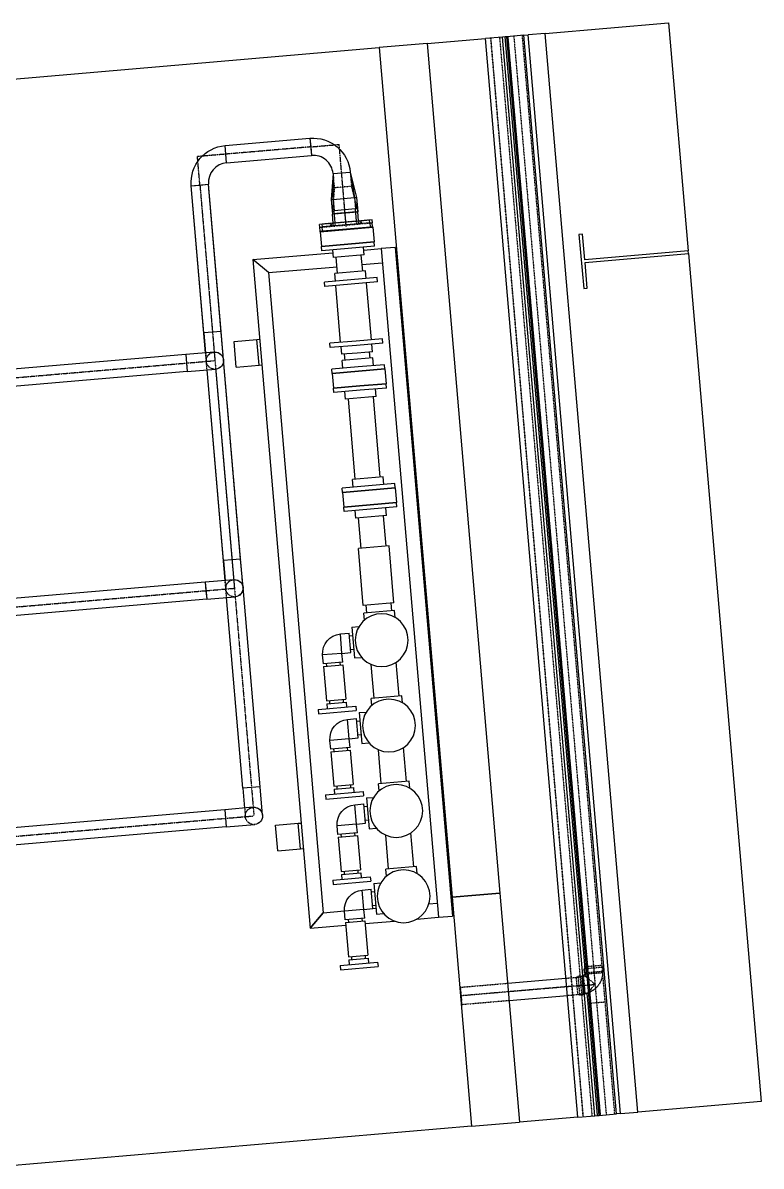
# Model space of a CAD drawing. Header units: millimetres. Extents: x 2383 to 246042, y -31587 to -6960.
# Drawn here: x 243459 to 246042, y -10963 to -6960 of the extents above; entities that cross this region are included whole.
import ezdxf

# ---------------------------------------------------------------- set-up
doc = ezdxf.new("R2010")
doc.units = ezdxf.units.MM
doc.header["$MEASUREMENT"] = 0
doc.linetypes.add('CENTER2', pattern=[1.125, 0.75, -0.125, 0.125, -0.125])
doc.linetypes.add('HIDDEN2', pattern=[0.1875, 0.125, -0.0625])
for name, color, linetype in [('Top (Plan) View-150-DS-B4-404', 1, 'Continuous'), ('Top (Plan) View-50-IW-B4-023', 3, 'Continuous'), ('Top (Plan) View-50-PES-D1-029', 4, 'Continuous'), ('Top (Plan) View-50-PES-D1-229', 4, 'Continuous'), ('Top (Plan) View-50-PES-D1-243', 4, 'Continuous'), ('Top (Plan) View-50-PES-D1-345', 170, 'Continuous'), ('Top (Plan) View-50-PW-B4-375', 4, 'Continuous'), ('Top (Plan) View-A-FLOR', 192, 'Continuous'), ('Top (Plan) View-CENTER', 1, 'CENTER2'), ('Top (Plan) View-HIDDEN', 7, 'HIDDEN2'), ('Top (Plan) View-RE', 5, 'Continuous'), ('Top (Plan) View-S-COLS', 52, 'Continuous')]:
    doc.layers.add(name, color=color, linetype=linetype)

# ---------------------------------------------------------------- blocks, each defined once
blk = doc.blocks.new('*U269')
at = {"layer": 'Top (Plan) View-50-PES-D1-229', "color": 0, "linetype": 'ByBlock', "lineweight": -2}
for p, q in [((245212, -7003.1), (245151.9, -7008.2)), ((245535.4, -10780.1), (245212, -7003.1)), ((245475.3, -10785.3), (245151.9, -7008.2)), ((245475.3, -10785.3), (245535.4, -10780.1))]:
    blk.add_line(p, q, dxfattribs=at)
blk = doc.blocks.new('*U270')
at = {"layer": 'Top (Plan) View-50-PES-D1-243', "color": 0, "linetype": 'ByBlock', "lineweight": -2}
for p, q in [((245137.2, -7009.5), (245077.1, -7014.6)), ((245400.5, -10791.7), (245077.1, -7014.6)), ((245460.6, -10786.5), (245137.2, -7009.5)), ((245400.5, -10791.7), (245460.6, -10786.5))]:
    blk.add_line(p, q, dxfattribs=at)
blk = doc.blocks.new('*U272')
at = {"layer": 'Top (Plan) View-A-FLOR', "color": 0, "linetype": 'ByBlock', "lineweight": -2}
for p, q in [((244873.4, -7032.1), (245077.1, -7014.6)), ((241744.2, -7300.2), (244705.8, -7046.4)), ((242167.4, -8235.2), (241744.2, -7300.2)), ((242517.3, -9008.1), (242233, -8380.1)), ((242741.2, -9502.9), (242616.5, -9227.3)), ((242963.4, -9993.7), (242932.8, -9926)), ((243402.1, -10962.9), (243002.7, -10080.6)), ((245400.5, -10791.7), (245196.8, -10809.1)), ((245029.2, -10823.5), (243402.1, -10962.9))]:
    blk.add_line(p, q, dxfattribs=at)
blk = doc.blocks.new('*U274')
at = {"layer": 'Top (Plan) View-50-PES-D1-029', "color": 0, "linetype": 'ByBlock', "lineweight": -2}
for p, q in [((245286.7, -6996.7), (245226.6, -7001.8)), ((245550, -10778.9), (245226.6, -7001.8)), ((245610.1, -10773.7), (245286.7, -6996.7)), ((245550, -10778.9), (245610.1, -10773.7))]:
    blk.add_line(p, q, dxfattribs=at)
blk = doc.blocks.new('*U275')
at = {"layer": 'Top (Plan) View-HIDDEN'}
for p, q in [((245420.1, -10790), (245096.7, -7012.9)), ((245126.8, -7010.4), (245450.2, -10787.4)), ((245480.2, -10784.8), (245156.8, -7007.8))]:
    blk.add_line(p, q, dxfattribs=at)
at = {"layer": 'Top (Plan) View-RE', "color": 0, "linetype": 'ByBlock', "lineweight": -2}
for p, q in [((245146.5, -7008.7), (245137.2, -7009.5)), ((245460.6, -10786.5), (245469.9, -10785.7))]:
    blk.add_line(p, q, dxfattribs=at)
blk = doc.blocks.new('*U276')
at = {"layer": 'Top (Plan) View-A-FLOR', "color": 0, "linetype": 'ByBlock', "lineweight": -2}
for p, q in [((245286.7, -6996.7), (245718.3, -6959.7)), ((245718.3, -6959.7), (245786.8, -7758.4)), ((245212, -7003.1), (245226.6, -7001.8)), ((245787.5, -7766.8), (246042, -10736.7)), ((246042, -10736.7), (245610.1, -10773.7)), ((245550, -10778.9), (245535.4, -10780.1))]:
    blk.add_line(p, q, dxfattribs=at)
blk = doc.blocks.new('*U277')
at = {"layer": 'Top (Plan) View-HIDDEN'}
for p, q in [((245419.5, -10790), (245096.1, -7013)), ((245479.6, -10784.9), (245156.2, -7007.8))]:
    blk.add_line(p, q, dxfattribs=at)
blk = doc.blocks.new('*U278')
at = {"layer": 'Top (Plan) View-50-PW-B4-375', "color": 0, "linetype": 'ByBlock', "lineweight": -2}
for p in [(245151.9, -7008.2), (245425.9, -10272.1)]:
    blk.add_line(p, (245146.5, -7008.7), dxfattribs=at)
at = {"layer": 'Top (Plan) View-HIDDEN'}
for p, q in [((245486.1, -10267), (245206.6, -7003.5)), ((245176.6, -7006.1), (245457.6, -10288.5))]:
    blk.add_line(p, q, dxfattribs=at)
blk = doc.blocks.new('*U279')
at = {"layer": 'Top (Plan) View-150-DS-B4-404', "color": 0, "linetype": 'ByBlock', "lineweight": -2}
for p, q in [((244873.4, -7032.1), (244705.8, -7046.4)), ((244873.4, -7032.1), (245128.2, -10007)), ((244705.8, -7046.4), (244960.5, -10021.4)), ((245128.2, -10007), (245044.3, -10014.2)), ((245044.3, -10014.2), (244960.5, -10021.4))]:
    blk.add_line(p, q, dxfattribs=at)
blk = doc.blocks.new('*U284')
at = {"layer": 'Top (Plan) View-50-PES-D1-029', "color": 0, "linetype": 'ByBlock', "lineweight": -2}
for p, q in [((244171.9, -7449.4), (244166.8, -7389.2)), ((244048.2, -7530), (244108.3, -7524.9))]:
    blk.add_line(p, q, dxfattribs=at)
at = {"layer": 'Top (Plan) View-50-PES-D1-029', "color": 0, "linetype": 'ByBlock', "lineweight": -2, "extrusion": (0, 0, -1)}
blk.add_arc((-244177.9, -7518.9), 130.2, 355.1064, 85.1064, dxfattribs=at)
at = {"layer": 'Top (Plan) View-50-PES-D1-029', "color": 0, "linetype": 'ByBlock', "lineweight": -2}
blk.add_arc((244177.9, -7518.9), 69.8, 94.8936, 184.8936, dxfattribs=at)
at = {"layer": 'Top (Plan) View-CENTER'}
for p in [(244169.4, -7419.3), (244078.3, -7527.5)]:
    blk.add_line(p, (244069.7, -7427.8), dxfattribs=at)
blk = doc.blocks.new('*U285')
at = {"layer": 'Top (Plan) View-50-PES-D1-029', "color": 0, "linetype": 'ByBlock', "lineweight": -2}
for p, q in [((244166.8, -7389.2), (244463.5, -7363.8)), ((244463.5, -7363.8), (244466.1, -7393.9)), ((244169.4, -7419.3), (244166.8, -7389.2)), ((244466.1, -7393.9), (244468.6, -7423.9)), ((244171.9, -7449.4), (244169.4, -7419.3)), ((244171.9, -7449.4), (244468.6, -7423.9))]:
    blk.add_line(p, q, dxfattribs=at)
at = {"layer": 'Top (Plan) View-CENTER'}
blk.add_line((244466.1, -7393.9), (244169.4, -7419.3), dxfattribs=at)
blk = doc.blocks.new('*U286')
at = {"layer": 'Top (Plan) View-50-PES-D1-029', "color": 0, "linetype": 'ByBlock', "lineweight": -2}
for p, q in [((244463.5, -7363.8), (244468.6, -7423.9)), ((244544.2, -7487.6), (244604.3, -7482.4))]:
    blk.add_line(p, q, dxfattribs=at)
at = {"layer": 'Top (Plan) View-50-PES-D1-029', "color": 0, "linetype": 'ByBlock', "lineweight": -2, "extrusion": (0, 0, -1)}
blk.add_arc((-244474.6, -7493.5), 130.2, 85.1064, 175.1064, dxfattribs=at)
at = {"layer": 'Top (Plan) View-50-PES-D1-029', "color": 0, "linetype": 'ByBlock', "lineweight": -2}
blk.add_arc((244474.6, -7493.5), 69.8, 4.8936, 94.8936, dxfattribs=at)
at = {"layer": 'Top (Plan) View-CENTER'}
for p in [(244466.1, -7393.9), (244574.2, -7485)]:
    blk.add_line(p, (244565.7, -7385.4), dxfattribs=at)
blk = doc.blocks.new('*U288')
at = {"layer": 'Top (Plan) View-50-PES-D1-029', "color": 0, "linetype": 'ByBlock', "lineweight": -2}
for p, q in [((244098.3, -8114.8), (244048.2, -7530)), ((244166.5, -8911.9), (244103.4, -8175)), ((244288.9, -9634.3), (244229.2, -8936.9)), ((244228.8, -9639.4), (244171.7, -8972.1)), ((244258.9, -9636.9), (244228.8, -9639.4)), ((244288.9, -9634.3), (244258.9, -9636.9))]:
    blk.add_line(p, q, dxfattribs=at)
at = {"layer": 'Top (Plan) View-CENTER'}
blk.add_line((244201.7, -8969.5), (244258.9, -9636.9), dxfattribs=at)
at = {"layer": 'Top (Plan) View-HIDDEN'}
for p, q in [((244229.2, -8936.9), (244108.3, -7524.9)), ((244078.3, -7527.5), (244201.7, -8969.5)), ((244103.4, -8175), (244098.3, -8114.8)), ((244171.7, -8972.1), (244166.5, -8911.9))]:
    blk.add_line(p, q, dxfattribs=at)
blk = doc.blocks.new('*U289')
at = {"layer": 'Top (Plan) View-50-PES-D1-029', "color": 0, "linetype": 'ByBlock', "lineweight": -2}
for p, q in [((244098.3, -8114.8), (244048.2, -7530)), ((244220.7, -8837.2), (244161, -8139.8)), ((244160.6, -8842.4), (244103.4, -8175)), ((244190.6, -8839.8), (244160.6, -8842.4)), ((244220.7, -8837.2), (244190.6, -8839.8))]:
    blk.add_line(p, q, dxfattribs=at)
at = {"layer": 'Top (Plan) View-CENTER'}
blk.add_line((244133.5, -8172.4), (244190.6, -8839.8), dxfattribs=at)
at = {"layer": 'Top (Plan) View-HIDDEN'}
for p, q in [((244161, -8139.8), (244108.3, -7524.9)), ((244078.3, -7527.5), (244133.5, -8172.4)), ((244103.4, -8175), (244098.3, -8114.8))]:
    blk.add_line(p, q, dxfattribs=at)
blk = doc.blocks.new('*U290')
at = {"layer": 'Top (Plan) View-50-PES-D1-029', "color": 0, "linetype": 'ByBlock', "lineweight": -2}
for p, q in [((244078.3, -7527.5), (244108.3, -7524.9)), ((244152.4, -8040.1), (244108.3, -7524.9)), ((244048.2, -7530), (244078.3, -7527.5)), ((244092.3, -8045.3), (244048.2, -7530)), ((244122.4, -8042.7), (244092.3, -8045.3)), ((244152.4, -8040.1), (244122.4, -8042.7))]:
    blk.add_line(p, q, dxfattribs=at)
at = {"layer": 'Top (Plan) View-CENTER'}
blk.add_line((244078.3, -7527.5), (244122.4, -8042.7), dxfattribs=at)
blk = doc.blocks.new('*U291')
at = {"layer": 'Top (Plan) View-50-PES-D1-029', "color": 0, "linetype": 'ByBlock', "lineweight": -2}
for p, q in [((244604.3, -7482.4), (244604.3, -7482.6)), ((244544.2, -7487.6), (244544.2, -7487.7))]:
    blk.add_line(p, q, dxfattribs=at)
at = {"layer": 'Top (Plan) View-HIDDEN'}
for p, q in [((244578.5, -7534.8), (244574.2, -7485)), ((244604.3, -7482.6), (244608.6, -7532.2)), ((244544.2, -7487.7), (244548.4, -7537.4)), ((244578.5, -7534.8), (244548.4, -7537.4)), ((244608.6, -7532.2), (244578.5, -7534.8))]:
    blk.add_line(p, q, dxfattribs=at)
blk = doc.blocks.new('*U292')
at = {"layer": 'Top (Plan) View-50-PES-D1-029', "color": 0, "linetype": 'ByBlock', "lineweight": -2}
for p, q in [((244604.3, -7482.4), (244626.2, -7570.9)), ((244544.2, -7487.6), (244537.6, -7578.5)), ((244537.6, -7578.5), (244544, -7577.9)), ((244619.8, -7571.4), (244626.2, -7570.9))]:
    blk.add_line(p, q, dxfattribs=at)
at = {"layer": 'Top (Plan) View-CENTER'}
blk.add_line((244581.9, -7574.7), (244574.2, -7485), dxfattribs=at)
blk = doc.blocks.new('*U293')
at = {"layer": 'Top (Plan) View-50-PES-D1-029', "color": 0, "linetype": 'ByBlock', "lineweight": -2}
for p, q in [((244604.3, -7482.4), (244619.8, -7571.4)), ((244544.2, -7487.6), (244544, -7577.9)), ((244544, -7577.9), (244619.8, -7571.4))]:
    blk.add_line(p, q, dxfattribs=at)
at = {"layer": 'Top (Plan) View-CENTER'}
blk.add_line((244581.9, -7574.7), (244574.2, -7485), dxfattribs=at)
blk = doc.blocks.new('*U294')
at = {"layer": 'Top (Plan) View-HIDDEN'}
for p, q in [((244548.5, -7537.4), (244541.9, -7628.3)), ((244586.2, -7624.5), (244578.5, -7534.8)), ((244608.5, -7532.2), (244630.5, -7620.7)), ((244541.9, -7628.3), (244630.5, -7620.7))]:
    blk.add_line(p, q, dxfattribs=at)
blk = doc.blocks.new('*U296')
at = {"layer": 'Top (Plan) View-50-PES-D1-345', "color": 0, "linetype": 'ByBlock', "lineweight": -2}
for p, q in [((244537.6, -7578.5), (244544, -7577.9)), ((244537.6, -7578.5), (244541.9, -7629)), ((244619.8, -7571.4), (244626.2, -7570.9)), ((244626.2, -7570.9), (244630.5, -7621.4)), ((244548.7, -7628.4), (244541.9, -7629)), ((244630.5, -7621.4), (244623.8, -7622))]:
    blk.add_line(p, q, dxfattribs=at)
at = {"layer": 'Top (Plan) View-HIDDEN'}
for p, q in [((244590.4, -7674.3), (244581.9, -7574.7)), ((244586.2, -7625.2), (244548.7, -7628.4)), ((244623.8, -7622), (244586.2, -7625.2))]:
    blk.add_line(p, q, dxfattribs=at)
blk = doc.blocks.new('*U297')
at = {"layer": 'Top (Plan) View-50-PES-D1-345', "color": 0, "linetype": 'ByBlock', "lineweight": -2}
for p, q in [((244544.4, -7577.9), (244547.7, -7617.4)), ((244619.4, -7571.4), (244622.8, -7611)), ((244585.3, -7614.2), (244547.7, -7617.4)), ((244622.8, -7611), (244585.3, -7614.2))]:
    blk.add_line(p, q, dxfattribs=at)
at = {"layer": 'Top (Plan) View-CENTER'}
blk.add_line((244590.4, -7674), (244581.9, -7574.7), dxfattribs=at)
blk = doc.blocks.new('*U298')
at = {"layer": 'Top (Plan) View-50-PES-D1-345', "color": 0, "linetype": 'ByBlock', "lineweight": -2}
for p, q in [((244622.8, -7611), (244547.7, -7617.4)), ((244551.4, -7660.3), (244547.7, -7617.4)), ((244626.5, -7653.9), (244622.8, -7611)), ((244674.1, -7659.9), (244505.6, -7674.3)), ((244506.8, -7688.2), (244505.6, -7674.3)), ((244506.8, -7688.2), (244675.3, -7673.8)), ((244675.3, -7673.8), (244674.1, -7659.9))]:
    blk.add_line(p, q, dxfattribs=at)
at = {"layer": 'Top (Plan) View-HIDDEN'}
for p, q in [((244552.3, -7670.3), (244551.4, -7660.3)), ((244627.4, -7663.9), (244626.5, -7653.9))]:
    blk.add_line(p, q, dxfattribs=at)
blk = doc.blocks.new('*U299')
at = {"layer": 'Top (Plan) View-HIDDEN'}
for p, q in [((244541.9, -7628.3), (244586.2, -7624.5)), ((244586.2, -7624.5), (244630.5, -7620.7)), ((244590.4, -7674.3), (244586.2, -7624.5))]:
    blk.add_line(p, q, dxfattribs=at)
blk = doc.blocks.new('*U300')
at = {"layer": 'Top (Plan) View-50-PES-D1-345', "color": 0, "linetype": 'ByBlock', "lineweight": -2}
for p, q in [((244548.7, -7628.4), (244541.9, -7629)), ((244544.7, -7660.9), (244541.9, -7629)), ((244630.5, -7621.4), (244623.8, -7622)), ((244633.2, -7653.3), (244630.5, -7621.4)), ((244499.3, -7688.9), (244498.2, -7675.4)), ((244675.3, -7673.8), (244682.7, -7673.2)), ((244682.7, -7673.2), (244681.5, -7659.7)), ((244499.3, -7688.9), (244506.8, -7688.2))]:
    blk.add_line(p, q, dxfattribs=at)
at = {"layer": 'Top (Plan) View-HIDDEN'}
for p, q in [((244623.8, -7622), (244548.7, -7628.4)), ((244545.6, -7671.4), (244544.7, -7660.9)), ((244634.1, -7663.8), (244633.2, -7653.3))]:
    blk.add_line(p, q, dxfattribs=at)
blk = doc.blocks.new('*U302')
at = {"layer": 'Top (Plan) View-50-PES-D1-345', "color": 0, "linetype": 'ByBlock', "lineweight": -2}
for p, q in [((244671.7, -7650), (244506.3, -7664.2)), ((244507.1, -7674.2), (244506.3, -7664.2)), ((244672.5, -7660), (244671.7, -7650))]:
    blk.add_line(p, q, dxfattribs=at)
at = {"layer": 'Top (Plan) View-HIDDEN'}
for p, q in [((244540, -7671.3), (244539.1, -7661.4)), ((244639.6, -7662.8), (244638.8, -7652.8))]:
    blk.add_line(p, q, dxfattribs=at)
blk = doc.blocks.new('*U303')
at = {"layer": 'Top (Plan) View-50-PES-D1-345', "color": 0, "linetype": 'ByBlock', "lineweight": -2}
for p, q in [((244506.3, -7664.7), (244496.8, -7665.5)), ((244497.7, -7675.5), (244496.8, -7665.5)), ((244497.7, -7675.5), (244505.6, -7674.8)), ((244681.2, -7649.7), (244671.7, -7650.5)), ((244674.1, -7660.4), (244682, -7659.7)), ((244682, -7659.7), (244681.2, -7649.7))]:
    blk.add_line(p, q, dxfattribs=at)
at = {"layer": 'Top (Plan) View-HIDDEN'}
for p, q in [((244505.6, -7674.8), (244674.1, -7660.4)), ((244671.7, -7650.5), (244506.3, -7664.7)), ((244535.6, -7672.2), (244534.7, -7662.3)), ((244644.2, -7662.9), (244643.3, -7653))]:
    blk.add_line(p, q, dxfattribs=at)
blk = doc.blocks.new('*U304')
at = {"layer": 'Top (Plan) View-50-PES-D1-345', "color": 0, "linetype": 'ByBlock', "lineweight": -2}
for p, q in [((244683.2, -7673.1), (244682.7, -7673.2)), ((244683.3, -7675.1), (244683.2, -7673.1)), ((244499.3, -7688.9), (244498.8, -7688.9)), ((244499, -7690.9), (244498.8, -7688.9))]:
    blk.add_line(p, q, dxfattribs=at)
at = {"layer": 'Top (Plan) View-HIDDEN'}
for p, q in [((244546.9, -7686.8), (244546.7, -7684.8)), ((244635.5, -7679.2), (244635.3, -7677.2))]:
    blk.add_line(p, q, dxfattribs=at)
blk = doc.blocks.new('*U305')
at = {"layer": 'Top (Plan) View-50-PES-D1-345', "color": 0, "linetype": 'ByBlock', "lineweight": -2}
for p, q in [((244673.4, -7676), (244673.2, -7674)), ((244509, -7690.1), (244508.8, -7688.1))]:
    blk.add_line(p, q, dxfattribs=at)
at = {"layer": 'Top (Plan) View-HIDDEN'}
for p, q in [((244554.8, -7686.1), (244554.6, -7684.1)), ((244627.5, -7679.9), (244627.4, -7677.9))]:
    blk.add_line(p, q, dxfattribs=at)
blk = doc.blocks.new('*U306')
at = {"layer": 'Top (Plan) View-50-PES-D1-345', "color": 0, "linetype": 'ByBlock', "lineweight": -2}
for p, q in [((244499, -7690.9), (244591.2, -7683)), ((244591.2, -7683), (244683.3, -7675.1)), ((244683.3, -7675.1), (244687.8, -7726.9)), ((244499, -7690.9), (244503.5, -7742.7)), ((244263.7, -7788.6), (244544, -7764.6)), ((244687.8, -7726.9), (244503.5, -7742.7)), ((244503.5, -7742.7), (244595.6, -7734.8)), ((244504.7, -7757.7), (244503.5, -7742.7)), ((244689.1, -7741.9), (244504.7, -7757.7)), ((244545.4, -7781.1), (244543.1, -7754.4)), ((244595.6, -7734.8), (244687.8, -7726.9)), ((244653, -7771.9), (244650.7, -7745.2)), ((244651.6, -7755.4), (244712.1, -7750.2)), ((244689.1, -7741.9), (244687.8, -7726.9)), ((244761.9, -7745.9), (244712.1, -7750.2)), ((244712.1, -7750.2), (244912.6, -10091.6)), ((244761.9, -7745.9), (244962.4, -10087.4)), ((244317.8, -7834.1), (244263.7, -7788.6)), ((244317.8, -7834.1), (244263.7, -7788.6)), ((244263.7, -7788.6), (244464.2, -10130)), ((244653, -7771.9), (244545.4, -7781.1)), ((244560.2, -7836.7), (244555.3, -7780.3)), ((244647.9, -7829.2), (244643, -7772.8)), ((244645.9, -7806), (244716.3, -7800)), ((244317.8, -7834.1), (244558.2, -7813.6)), ((244317.8, -7834.1), (244509.7, -10075.9)), ((244657.8, -7828.4), (244550.2, -7837.6)), ((244552.5, -7864.3), (244550.2, -7837.6)), ((244660.1, -7855.1), (244657.8, -7828.4)), ((244698.5, -7851.8), (244514.1, -7867.6)), ((244515.4, -7882.6), (244514.1, -7867.6)), ((244699.8, -7866.8), (244515.4, -7882.6)), ((244570.8, -8078.6), (244553.8, -7879.3)), ((244678.5, -8069.3), (244661.4, -7870.1)), ((244699.8, -7866.8), (244698.5, -7851.8)), ((244789.5, -8024.6), (244785.8, -8024.9)), ((244197.9, -8075.2), (244277.6, -8068.4)), ((244205.6, -8164.9), (244197.9, -8075.2)), ((244277.6, -8068.4), (244287.6, -8067.6)), ((244285.3, -8158.1), (244277.6, -8068.4)), ((244624.7, -8073.9), (244532.5, -8081.8)), ((244533.8, -8096.8), (244532.5, -8081.8)), ((244716.8, -8066.1), (244624.7, -8073.9)), ((244718.1, -8081), (244625.9, -8088.9)), ((244682, -8111), (244679.7, -8084.3)), ((244718.1, -8081), (244716.8, -8066.1)), ((244625.9, -8088.9), (244533.8, -8096.8)), ((244574.4, -8120.3), (244572.1, -8093.5)), ((244628.2, -8115.7), (244574.4, -8120.3)), ((244586.3, -8141.5), (244584.4, -8119.4)), ((244682, -8111), (244628.2, -8115.7)), ((244673.9, -8133.9), (244672.1, -8111.9)), ((244797.2, -8114.3), (244793.5, -8114.6)), ((244205.6, -8164.9), (244285.3, -8158.1)), ((244285.3, -8158.1), (244295.3, -8157.2)), ((244632.4, -8164.5), (244540.2, -8172.4)), ((244630.1, -8137.7), (244576.3, -8142.3)), ((244578.6, -8169.1), (244576.3, -8142.3)), ((244683.9, -8133.1), (244630.1, -8137.7)), ((244724.6, -8156.6), (244632.4, -8164.5)), ((244686.2, -8159.9), (244683.9, -8133.1)), ((244725.8, -8171.5), (244724.6, -8156.6)), ((244541.5, -8187.3), (244540.2, -8172.4)), ((244633.7, -8179.4), (244541.5, -8187.3)), ((244541.5, -8187.3), (244633.7, -8179.4)), ((244541.5, -8187.3), (244546, -8239.1)), ((244725.8, -8171.5), (244633.7, -8179.4)), ((244633.7, -8179.4), (244725.8, -8171.5)), ((244725.8, -8171.5), (244730.3, -8223.3)), ((244638.1, -8231.2), (244546, -8239.1)), ((244546, -8239.1), (244638.1, -8231.2)), ((244547.2, -8254.1), (244546, -8239.1)), ((244639.4, -8246.2), (244547.2, -8254.1)), ((244730.3, -8223.3), (244638.1, -8231.2)), ((244638.1, -8231.2), (244730.3, -8223.3)), ((244731.6, -8238.3), (244639.4, -8246.2)), ((244695.5, -8268.3), (244693.2, -8241.6)), ((244731.6, -8238.3), (244730.3, -8223.3)), ((244587.9, -8277.5), (244585.6, -8250.8)), ((244641.7, -8272.9), (244587.9, -8277.5)), ((244621.9, -8557.8), (244597.8, -8276.7)), ((244695.5, -8268.3), (244641.7, -8272.9)), ((244709.6, -8550.3), (244685.5, -8269.2)), ((244665.8, -8554), (244612, -8558.6)), ((244614.2, -8585.4), (244612, -8558.6)), ((244719.6, -8549.4), (244665.8, -8554)), ((244721.8, -8576.2), (244719.6, -8549.4)), ((244668, -8580.8), (244575.9, -8588.7)), ((244577.2, -8603.6), (244575.9, -8588.7)), ((244669.3, -8595.7), (244577.2, -8603.6)), ((244577.2, -8603.6), (244669.3, -8595.7)), ((244577.2, -8603.6), (244581.6, -8655.4)), ((244760.2, -8572.9), (244668, -8580.8)), ((244761.5, -8587.9), (244669.3, -8595.7)), ((244669.3, -8595.7), (244761.5, -8587.9)), ((244761.5, -8587.9), (244760.2, -8572.9)), ((244761.5, -8587.9), (244765.9, -8639.7)), ((244765.9, -8639.7), (244673.8, -8647.6)), ((244673.8, -8647.6), (244765.9, -8639.7)), ((244767.2, -8654.6), (244765.9, -8639.7)), ((244673.8, -8647.6), (244581.6, -8655.4)), ((244581.6, -8655.4), (244673.8, -8647.6)), ((244582.9, -8670.4), (244581.6, -8655.4)), ((244675, -8662.5), (244582.9, -8670.4)), ((244623.5, -8693.9), (244621.2, -8667.1)), ((244767.2, -8654.6), (244675, -8662.5)), ((244731.1, -8684.7), (244677.3, -8689.3)), ((244730.3, -8792.3), (244721.2, -8685.5)), ((244731.1, -8684.7), (244728.8, -8657.9)), ((244677.3, -8689.3), (244623.5, -8693.9)), ((244642.6, -8799.8), (244633.5, -8693)), ((244686.5, -8796), (244632.7, -8800.6)), ((244649.7, -8999.9), (244632.7, -8800.6)), ((244740.3, -8791.4), (244686.5, -8796)), ((244757.3, -8990.7), (244740.3, -8791.4)), ((244703.5, -8995.3), (244649.7, -8999.9)), ((244661.9, -9025.4), (244659.7, -8999)), ((244757.3, -8990.7), (244703.5, -8995.3)), ((244749.6, -9017.9), (244747.4, -8991.5)), ((244705.8, -9021.6), (244652, -9026.2)), ((244654.1, -9051), (244652, -9026.2)), ((244759.6, -9017), (244705.8, -9021.6)), ((244761.7, -9041.8), (244759.6, -9017)), ((244610.1, -9076), (244634.9, -9073.9)), ((244610.1, -9076), (244619.3, -9183.6)), ((244569.7, -9099.5), (244600.6, -9096.9)), ((244575.5, -9167.3), (244569.7, -9099.5)), ((244606.4, -9164.6), (244600.6, -9096.9)), ((244612.6, -9105.9), (244601.4, -9106.8)), ((244575.5, -9167.3), (244507.7, -9173.1)), ((244575.5, -9167.3), (244606.4, -9164.6)), ((244578.1, -9198.1), (244575.5, -9167.3)), ((244616.7, -9153.7), (244605.5, -9154.7)), ((244510.4, -9203.9), (244507.7, -9173.1)), ((244578.1, -9198.1), (244510.4, -9203.9)), ((244520.3, -9203.1), (244521.1, -9212.7)), ((244568.1, -9199), (244569, -9208.6)), ((244619.3, -9183.6), (244644.1, -9181.5)), ((244687.5, -9324.3), (244677.4, -9206.1)), ((244775.2, -9316.8), (244765.1, -9198.6)), ((244511.2, -9213.6), (244578.9, -9207.8)), ((244511.2, -9213.6), (244521.4, -9333.1)), ((244578.9, -9207.8), (244589.2, -9327.3)), ((244521.4, -9333.1), (244589.2, -9327.3)), ((244731.4, -9320.5), (244677.6, -9325.1)), ((244679.7, -9349.9), (244677.6, -9325.1)), ((244785.2, -9315.9), (244731.4, -9320.5)), ((244787.3, -9340.7), (244785.2, -9315.9)), ((244491.9, -9363.7), (244623.4, -9352.4)), ((244491.9, -9363.7), (244493.2, -9378.6)), ((244493.2, -9378.6), (244624.7, -9367.4)), ((244522.4, -9344), (244590.1, -9338.2)), ((244522.4, -9344), (244523.8, -9361)), ((244531.4, -9332.3), (244532.3, -9343.2)), ((244579.2, -9328.2), (244580.1, -9339.1)), ((244590.1, -9338.2), (244591.6, -9355.2)), ((244623.4, -9352.4), (244624.7, -9367.4)), ((244595.3, -9398.4), (244626.1, -9395.8)), ((244601.1, -9466.2), (244595.3, -9398.4)), ((244631.9, -9463.5), (244626.1, -9395.8)), ((244638.2, -9404.8), (244627, -9405.7)), ((244635.7, -9374.9), (244660.5, -9372.8)), ((244635.7, -9374.9), (244644.9, -9482.5)), ((244601.1, -9466.2), (244533.3, -9472)), ((244536, -9502.9), (244533.3, -9472)), ((244601.1, -9466.2), (244631.9, -9463.5)), ((244603.7, -9497.1), (244601.1, -9466.2)), ((244642.3, -9452.6), (244631.1, -9453.6)), ((244644.9, -9482.5), (244669.7, -9480.4)), ((244603.7, -9497.1), (244536, -9502.9)), ((244536.8, -9512.5), (244604.5, -9506.7)), ((244536.8, -9512.5), (244547, -9632)), ((244545.9, -9502), (244546.7, -9511.6)), ((244593.7, -9497.9), (244594.6, -9507.5)), ((244604.5, -9506.7), (244614.8, -9626.2)), ((244713.1, -9623.2), (244703, -9505)), ((244800.8, -9615.7), (244790.7, -9497.5)), ((244547, -9632), (244614.8, -9626.2)), ((244547.9, -9642.9), (244615.7, -9637.1)), ((244547.9, -9642.9), (244549.4, -9659.9)), ((244557, -9631.2), (244557.9, -9642.1)), ((244604.8, -9627.1), (244605.7, -9638)), ((244615.7, -9637.1), (244617.1, -9654.1)), ((244757, -9619.4), (244703.2, -9624)), ((244705.3, -9648.8), (244703.2, -9624)), ((244810.8, -9614.8), (244757, -9619.4)), ((244812.9, -9639.6), (244810.8, -9614.8)), ((244517.5, -9662.6), (244649, -9651.3)), ((244517.5, -9662.6), (244518.8, -9677.5)), ((244518.8, -9677.5), (244650.3, -9666.3)), ((244649, -9651.3), (244650.3, -9666.3)), ((244661.3, -9673.8), (244686.1, -9671.7)), ((244661.3, -9673.8), (244670.5, -9781.4)), ((244620.9, -9697.3), (244651.7, -9694.7)), ((244626.7, -9765.1), (244620.9, -9697.3)), ((244657.5, -9762.4), (244651.7, -9694.7)), ((244663.8, -9703.7), (244652.6, -9704.6)), ((244934.6, -9718.4), (244930.8, -9718.7)), ((244343, -9769), (244422.7, -9762.2)), ((244422.7, -9762.2), (244432.6, -9761.4)), ((244430.3, -9851.9), (244422.7, -9762.2)), ((244626.7, -9765.1), (244558.9, -9770.9)), ((244626.7, -9765.1), (244657.5, -9762.4)), ((244629.3, -9796), (244626.7, -9765.1)), ((244667.9, -9751.5), (244656.7, -9752.5)), ((244350.6, -9858.7), (244343, -9769)), ((244561.5, -9801.8), (244558.9, -9770.9)), ((244629.3, -9796), (244561.5, -9801.8)), ((244562.4, -9811.4), (244630.1, -9805.6)), ((244571.5, -9800.9), (244572.3, -9810.5)), ((244619.3, -9796.8), (244620.2, -9806.4)), ((244630.1, -9805.6), (244640.4, -9925.1)), ((244670.5, -9781.4), (244695.3, -9779.3)), ((244738.7, -9922.1), (244728.6, -9803.9)), ((244826.4, -9914.6), (244816.3, -9796.4)), ((244562.4, -9811.4), (244572.6, -9930.9)), ((244942.2, -9808.1), (244938.5, -9808.4)), ((244350.6, -9858.7), (244430.3, -9851.9)), ((244430.3, -9851.9), (244440.3, -9851)), ((244572.6, -9930.9), (244640.4, -9925.1)), ((244630.4, -9926), (244631.3, -9936.9)), ((244782.6, -9918.3), (244728.8, -9922.9)), ((244730.9, -9947.7), (244728.8, -9922.9)), ((244836.4, -9913.7), (244782.6, -9918.3)), ((244838.5, -9938.5), (244836.4, -9913.7)), ((244543.1, -9961.5), (244674.6, -9950.2)), ((244543.1, -9961.5), (244544.4, -9976.4)), ((244544.4, -9976.4), (244675.9, -9965.2)), ((244573.5, -9941.8), (244641.3, -9936)), ((244573.5, -9941.8), (244575, -9958.8)), ((244582.6, -9930.1), (244583.5, -9941)), ((244641.3, -9936), (244642.7, -9953)), ((244674.6, -9950.2), (244675.9, -9965.2)), ((244646.4, -9996.2), (244677.3, -9993.6)), ((244652.2, -10064), (244646.4, -9996.2)), ((244683.1, -10061.3), (244677.3, -9993.6)), ((244689.4, -10002.6), (244678.2, -10003.5)), ((244686.9, -9972.7), (244711.7, -9970.6)), ((244686.9, -9972.7), (244696.1, -10080.3)), ((244879.8, -10044.2), (244908.3, -10041.8)), ((244464.2, -10130), (244509.7, -10075.9)), ((244509.7, -10075.9), (244464.2, -10130)), ((244509.7, -10075.9), (244584.5, -10069.5)), ((244652.2, -10064), (244584.5, -10069.8)), ((244587.1, -10100.7), (244584.5, -10069.8)), ((244652.2, -10064), (244683.1, -10061.3)), ((244654.9, -10094.9), (244652.2, -10064)), ((244693.5, -10050.4), (244682.3, -10051.4)), ((244683.1, -10061.1), (244694.3, -10060.1)), ((244696.1, -10080.3), (244720.9, -10078.2)), ((244912.6, -10091.6), (244962.4, -10087.4)), ((244464.2, -10130), (244588.7, -10119.4)), ((244654.9, -10094.9), (244587.1, -10100.7)), ((244588, -10110.3), (244655.7, -10104.5)), ((244588, -10110.3), (244598.2, -10229.9)), ((244597.1, -10099.8), (244597.9, -10109.4)), ((244644.9, -10095.7), (244645.7, -10105.3)), ((244655.7, -10104.5), (244665.9, -10224.1)), ((244656.5, -10113.5), (244759.1, -10104.8)), ((244837.4, -10098.1), (244912.6, -10091.6)), ((244598.2, -10229.9), (244665.9, -10224.1)), ((244599.1, -10240.7), (244666.9, -10234.9)), ((244599.1, -10240.7), (244600.6, -10257.7)), ((244608.2, -10229), (244609.1, -10239.9)), ((244656, -10224.9), (244656.9, -10235.8)), ((244666.9, -10234.9), (244668.3, -10251.9)), ((244568.7, -10260.4), (244700.2, -10249.1)), ((244568.7, -10260.4), (244570, -10275.3)), ((244570, -10275.3), (244701.5, -10264.1)), ((244700.2, -10249.1), (244701.5, -10264.1))]:
    blk.add_line(p, q, dxfattribs=at)
at = {"layer": 'Top (Plan) View-50-PES-D1-345', "color": 0, "linetype": 'ByBlock', "lineweight": -2, "extrusion": (0, 0, -1)}
for centre in [(-244714.3, -9121.2), (-244739.9, -9420.2), (-244765.5, -9719.1), (-244791.1, -10018)]:
    blk.add_circle(centre, 92.5, dxfattribs=at)
for centre in [(-244575.5, -9167.3), (-244601.1, -9466.2), (-244626.7, -9765.1), (-244652.2, -10064)]:
    blk.add_arc(centre, 68, 355.1064, 85.1064, dxfattribs=at)
blk = doc.blocks.new('*U313')
at = {"layer": 'Top (Plan) View-S-COLS', "color": 0, "linetype": 'ByBlock', "lineweight": -2}
for p, q in [((245417.3, -7699.6), (245404.6, -7700.7)), ((245404.6, -7700.7), (245421.2, -7890)), ((245425.2, -7790), (245417.3, -7699.6)), ((245786.8, -7758.4), (245425.2, -7790)), ((245787.5, -7766.8), (245786.8, -7758.4)), ((245425.9, -7798.5), (245787.5, -7766.8)), ((245433.8, -7888.9), (245425.9, -7798.5)), ((245421.2, -7890), (245433.8, -7888.9))]:
    blk.add_line(p, q, dxfattribs=at)
blk = doc.blocks.new('*U318')
at = {"layer": 'Top (Plan) View-50-PES-D1-029', "color": 0, "linetype": 'ByBlock', "lineweight": -2}
for p, q in [((244122.4, -8042.7), (244092.3, -8045.3)), ((244092.3, -8045.3), (244098.3, -8114.8)), ((244152.4, -8040.1), (244122.4, -8042.7)), ((244161, -8139.8), (244152.4, -8040.1))]:
    blk.add_line(p, q, dxfattribs=at)
at = {"layer": 'Top (Plan) View-CENTER'}
blk.add_line((244122.4, -8042.7), (244128.3, -8112.3), dxfattribs=at)
at = {"layer": 'Top (Plan) View-HIDDEN'}
for p, q in [((244098.3, -8114.8), (244100.8, -8144.9)), ((244128.3, -8112.3), (244130.9, -8142.3))]:
    blk.add_line(p, q, dxfattribs=at)
blk = doc.blocks.new('*U326')
at = {"layer": 'Top (Plan) View-50-PES-D1-029', "color": 0, "linetype": 'ByBlock', "lineweight": -2}
for p, q in [((244028.7, -8120.8), (242907.4, -8216.8)), ((244028.7, -8120.8), (244031.3, -8150.9)), ((244031.3, -8150.9), (244033.8, -8180.9)), ((244033.8, -8180.9), (242912.5, -8276.9)), ((242909.9, -8246.9), (242907.4, -8216.8)), ((242912.5, -8276.9), (242909.9, -8246.9))]:
    blk.add_line(p, q, dxfattribs=at)
at = {"layer": 'Top (Plan) View-CENTER'}
blk.add_line((242909.9, -8246.9), (244031.3, -8150.9), dxfattribs=at)
blk = doc.blocks.new('*U328')
at = {"layer": 'Top (Plan) View-50-PES-D1-029', "color": 0, "linetype": 'ByBlock', "lineweight": -2}
for p, q in [((244128.3, -8112.3), (244028.7, -8120.8)), ((244028.7, -8120.8), (244033.8, -8180.9)), ((244033.8, -8180.9), (244133.5, -8172.4))]:
    blk.add_line(p, q, dxfattribs=at)
at = {"layer": 'Top (Plan) View-50-PES-D1-029', "color": 0, "linetype": 'ByBlock', "lineweight": -2, "extrusion": (0, 0, -1)}
blk.add_arc((-244130.9, -8142.3), 30.2, 85.1064, 265.1064, dxfattribs=at)
at = {"layer": 'Top (Plan) View-CENTER'}
blk.add_line((244031.3, -8150.9), (244130.9, -8142.3), dxfattribs=at)
at = {"layer": 'Top (Plan) View-HIDDEN', "extrusion": (0, 0, -1)}
for start, end in [(355.1064, 85.1064), (265.1064, 355.1064)]:
    blk.add_arc((-244130.9, -8142.3), 30.2, start, end, dxfattribs=at)
blk = doc.blocks.new('*U329')
at = {"layer": 'Top (Plan) View-50-PES-D1-029', "color": 0, "linetype": 'ByBlock', "lineweight": -2, "extrusion": (0, 0, -1)}
for start, end in [(85.1064, 90), (90, 265.1064)]:
    blk.add_arc((-244130.9, -8142.3), 30.2, start, end, dxfattribs=at)
at = {"layer": 'Top (Plan) View-HIDDEN', "extrusion": (0, 0, -1)}
blk.add_arc((-244130.9, -8142.3), 30.2, 265.1064, 85.1064, dxfattribs=at)
blk = doc.blocks.new('*U335')
at = {"layer": 'Top (Plan) View-50-PES-D1-029', "color": 0, "linetype": 'ByBlock', "lineweight": -2}
for p, q in [((244190.6, -8839.8), (244160.6, -8842.4)), ((244160.6, -8842.4), (244166.5, -8911.9)), ((244220.7, -8837.2), (244190.6, -8839.8)), ((244229.2, -8936.8), (244220.7, -8837.2))]:
    blk.add_line(p, q, dxfattribs=at)
at = {"layer": 'Top (Plan) View-CENTER'}
blk.add_line((244190.6, -8839.8), (244196.6, -8909.4), dxfattribs=at)
at = {"layer": 'Top (Plan) View-HIDDEN'}
for p, q in [((244166.5, -8911.9), (244169.1, -8942)), ((244196.6, -8909.4), (244199.1, -8939.4))]:
    blk.add_line(p, q, dxfattribs=at)
blk = doc.blocks.new('*U347')
at = {"layer": 'Top (Plan) View-50-PES-D1-029', "color": 0, "linetype": 'ByBlock', "lineweight": -2}
for p, q in [((244096.9, -8917.9), (242975.6, -9013.9)), ((244096.9, -8917.9), (244099.5, -8947.9)), ((244099.5, -8947.9), (244102.1, -8978)), ((244102.1, -8978), (242980.8, -9074)), ((242978.2, -9044), (242975.6, -9013.9)), ((242980.8, -9074), (242978.2, -9044))]:
    blk.add_line(p, q, dxfattribs=at)
at = {"layer": 'Top (Plan) View-CENTER'}
blk.add_line((242978.2, -9044), (244099.5, -8947.9), dxfattribs=at)
blk = doc.blocks.new('*U349')
at = {"layer": 'Top (Plan) View-50-PES-D1-029', "color": 0, "linetype": 'ByBlock', "lineweight": -2}
for p, q in [((244196.6, -8909.4), (244096.9, -8917.9)), ((244096.9, -8917.9), (244102.1, -8978)), ((244102.1, -8978), (244201.7, -8969.5))]:
    blk.add_line(p, q, dxfattribs=at)
at = {"layer": 'Top (Plan) View-50-PES-D1-029', "color": 0, "linetype": 'ByBlock', "lineweight": -2, "extrusion": (0, 0, -1)}
blk.add_arc((-244199.1, -8939.4), 30.2, 85.1064, 265.1064, dxfattribs=at)
at = {"layer": 'Top (Plan) View-CENTER'}
blk.add_line((244099.5, -8947.9), (244199.1, -8939.4), dxfattribs=at)
at = {"layer": 'Top (Plan) View-HIDDEN', "extrusion": (0, 0, -1)}
for start, end in [(355.1064, 85.1064), (265.1064, 355.1064)]:
    blk.add_arc((-244199.1, -8939.4), 30.2, start, end, dxfattribs=at)
blk = doc.blocks.new('*U350')
at = {"layer": 'Top (Plan) View-50-PES-D1-029', "color": 0, "linetype": 'ByBlock', "lineweight": -2, "extrusion": (0, 0, -1)}
for start, end in [(85.1064, 90), (90, 265.1064)]:
    blk.add_arc((-244199.1, -8939.4), 30.2, start, end, dxfattribs=at)
at = {"layer": 'Top (Plan) View-HIDDEN', "extrusion": (0, 0, -1)}
blk.add_arc((-244199.1, -8939.4), 30.2, 265.1064, 85.1064, dxfattribs=at)
blk = doc.blocks.new('*U355')
at = {"layer": 'Top (Plan) View-50-PES-D1-029', "color": 0, "linetype": 'ByBlock', "lineweight": -2}
for p, q in [((244258.9, -9636.9), (244228.8, -9639.4)), ((244228.8, -9639.4), (244234.8, -9709)), ((244288.9, -9634.3), (244258.9, -9636.9)), ((244297.5, -9733.9), (244288.9, -9634.3))]:
    blk.add_line(p, q, dxfattribs=at)
at = {"layer": 'Top (Plan) View-CENTER'}
blk.add_line((244258.9, -9636.9), (244264.8, -9706.4), dxfattribs=at)
at = {"layer": 'Top (Plan) View-HIDDEN'}
for p, q in [((244234.8, -9709), (244237.3, -9739.1)), ((244264.8, -9706.4), (244267.4, -9736.5))]:
    blk.add_line(p, q, dxfattribs=at)
blk = doc.blocks.new('*U363')
at = {"layer": 'Top (Plan) View-50-PES-D1-029', "color": 0, "linetype": 'ByBlock', "lineweight": -2}
for p, q in [((244165.2, -9715), (243043.9, -9811)), ((244165.2, -9715), (244167.8, -9745)), ((244167.8, -9745), (244170.3, -9775.1)), ((244170.3, -9775.1), (243049, -9871.1)), ((243046.4, -9841), (243043.9, -9811)), ((243049, -9871.1), (243046.4, -9841))]:
    blk.add_line(p, q, dxfattribs=at)
at = {"layer": 'Top (Plan) View-CENTER'}
blk.add_line((243046.4, -9841), (244167.8, -9745), dxfattribs=at)
blk = doc.blocks.new('*U365')
at = {"layer": 'Top (Plan) View-50-PES-D1-029', "color": 0, "linetype": 'ByBlock', "lineweight": -2}
for p, q in [((244264.8, -9706.4), (244165.2, -9715)), ((244165.2, -9715), (244170.3, -9775.1)), ((244170.3, -9775.1), (244270, -9766.6))]:
    blk.add_line(p, q, dxfattribs=at)
at = {"layer": 'Top (Plan) View-50-PES-D1-029', "color": 0, "linetype": 'ByBlock', "lineweight": -2, "extrusion": (0, 0, -1)}
blk.add_arc((-244267.4, -9736.5), 30.2, 85.1064, 265.1064, dxfattribs=at)
at = {"layer": 'Top (Plan) View-CENTER'}
blk.add_line((244167.8, -9745), (244267.4, -9736.5), dxfattribs=at)
at = {"layer": 'Top (Plan) View-HIDDEN', "extrusion": (0, 0, -1)}
for start, end in [(355.1064, 85.1064), (265.1064, 355.1064)]:
    blk.add_arc((-244267.4, -9736.5), 30.2, start, end, dxfattribs=at)
blk = doc.blocks.new('*U366')
at = {"layer": 'Top (Plan) View-50-PES-D1-029', "color": 0, "linetype": 'ByBlock', "lineweight": -2, "extrusion": (0, 0, -1)}
for start, end in [(85.1064, 90), (90, 265.1064)]:
    blk.add_arc((-244267.4, -9736.5), 30.2, start, end, dxfattribs=at)
at = {"layer": 'Top (Plan) View-HIDDEN', "extrusion": (0, 0, -1)}
blk.add_arc((-244267.4, -9736.5), 30.2, 265.1064, 85.1064, dxfattribs=at)
blk = doc.blocks.new('*U371')
at = {"layer": 'Top (Plan) View-150-DS-B4-404', "color": 0, "linetype": 'ByBlock', "lineweight": -2}
for p, q in [((245044.3, -10014.2), (245128.2, -10007)), ((245128.2, -10007), (245196.8, -10809.1)), ((244960.5, -10021.4), (245044.3, -10014.2)), ((244960.5, -10021.4), (245029.2, -10823.5)), ((245029.2, -10823.5), (245196.8, -10809.1))]:
    blk.add_line(p, q, dxfattribs=at)
blk = doc.blocks.new('*U372')
at = {"layer": 'Top (Plan) View-HIDDEN'}
for p, q in [((245455.4, -10262.7), (245425.4, -10265.3)), ((245485.5, -10260.1), (245455.4, -10262.7))]:
    blk.add_line(p, q, dxfattribs=at)
blk = doc.blocks.new('*U373')
at = {"layer": 'Top (Plan) View-50-IW-B4-023', "color": 0, "linetype": 'ByBlock', "lineweight": -2}
for p, q in [((245433.4, -10359.1), (245425.5, -10359.8)), ((245433.4, -10359.1), (245435.5, -10356.6)), ((245436.3, -10392.8), (245433.4, -10359.1))]:
    blk.add_line(p, q, dxfattribs=at)
at = {"layer": 'Top (Plan) View-HIDDEN'}
for p, q in [((245428.3, -10299), (245425.4, -10265.3)), ((245455.4, -10262.7), (245466.3, -10390.2)), ((245496.4, -10387.7), (245485.5, -10260.1)), ((245428.3, -10299), (245394.5, -10301.9)), ((245397.1, -10331.9), (245460.9, -10326.5)), ((245460.9, -10326.5), (245428.3, -10299)), ((245435.5, -10356.6), (245460.9, -10326.5)), ((245425.5, -10359.8), (245399.7, -10362))]:
    blk.add_line(p, q, dxfattribs=at)
blk = doc.blocks.new('*U374')
at = {"layer": 'Top (Plan) View-50-PW-B4-375', "color": 0, "linetype": 'ByBlock', "lineweight": -2}
for p, q in [((245431.3, -10271.7), (245423.2, -10272.3)), ((245424.4, -10285.7), (245423.2, -10272.3)), ((245424.4, -10285.7), (245432.4, -10285))]:
    blk.add_line(p, q, dxfattribs=at)
blk.add_arc((245410.6, -10284.1), 16.3, 300.2852, 355.2208, dxfattribs=at)
at = {"layer": 'Top (Plan) View-50-PW-B4-375', "color": 0, "linetype": 'ByBlock', "lineweight": -2, "extrusion": (0, 0, -1)}
blk.add_arc((-245410.6, -10284.1), 76.6, 248.6807, 258.8278, dxfattribs=at)
at = {"layer": 'Top (Plan) View-CENTER'}
blk.add_line((245422.9, -10329.7), (245436.2, -10328.6), dxfattribs=at)
at = {"layer": 'Top (Plan) View-HIDDEN'}
for p, q in [((245488.8, -10266.7), (245431.3, -10271.7)), ((245432.4, -10285), (245489.9, -10280.1)), ((245489.9, -10280.1), (245488.8, -10266.7)), ((245414.5, -10297.4), (245401.1, -10298.6)), ((245401.1, -10298.6), (245406.7, -10364.1)), ((245420.1, -10363), (245414.5, -10297.4)), ((245436.2, -10328.6), (245460.9, -10326.5)), ((245457.6, -10288.5), (245460.9, -10326.5)), ((245420.1, -10363), (245406.7, -10364.1))]:
    blk.add_line(p, q, dxfattribs=at)
at = {"layer": 'Top (Plan) View-HIDDEN', "extrusion": (0, 0, -1)}
for start, end in [(177.1566, 248.6807), (258.8278, 263.0561)]:
    blk.add_arc((-245410.6, -10284.1), 76.6, start, end, dxfattribs=at)
at = {"layer": 'Top (Plan) View-HIDDEN'}
blk.add_arc((245410.6, -10284.1), 16.3, 284.5665, 300.2852, dxfattribs=at)
blk = doc.blocks.new('*U375')
at = {"layer": 'Top (Plan) View-HIDDEN'}
for p, q in [((245427.6, -10291.1), (245425.9, -10272.1)), ((245487.7, -10285.9), (245457.6, -10288.5)), ((245487.7, -10285.9), (245486.1, -10267)), ((245457.6, -10288.5), (245427.6, -10291.1))]:
    blk.add_line(p, q, dxfattribs=at)
blk = doc.blocks.new('*U376')
at = {"layer": 'Top (Plan) View-50-PW-B4-375', "color": 0, "linetype": 'ByBlock', "lineweight": -2}
for p, q in [((245155.2, -10322.4), (245358.9, -10304.9)), ((245160.3, -10382.5), (245364, -10365)), ((245422.9, -10329.7), (245422.9, -10329.4)), ((245422.9, -10329.7), (245425.5, -10359.8)), ((245424.1, -10359.9), (245425.5, -10359.8))]:
    blk.add_line(p, q, dxfattribs=at)
at = {"layer": 'Top (Plan) View-CENTER'}
blk.add_line((245361.4, -10335), (245157.7, -10352.4), dxfattribs=at)
at = {"layer": 'Top (Plan) View-HIDDEN'}
for p, q in [((244990.7, -10336.5), (245155.2, -10322.4)), ((245358.9, -10304.9), (245420.3, -10299.7)), ((245420.3, -10299.7), (245422.9, -10329.4)), ((244993.3, -10366.5), (244990.7, -10336.5)), ((245157.7, -10352.4), (244993.3, -10366.5)), ((244995.8, -10396.6), (244993.3, -10366.5)), ((245422.9, -10329.7), (245361.4, -10335)), ((245364, -10365), (245424.1, -10359.9)), ((244995.8, -10396.6), (245160.3, -10382.5))]:
    blk.add_line(p, q, dxfattribs=at)
blk = doc.blocks.new('*U377')
at = {"layer": 'Top (Plan) View-HIDDEN'}
for p, q in [((245394.5, -10301.9), (245397.1, -10331.9)), ((245397.1, -10331.9), (244993.3, -10366.5)), ((245397.1, -10331.9), (245399.7, -10362))]:
    blk.add_line(p, q, dxfattribs=at)
blk = doc.blocks.new('*U378')
at = {"layer": 'Top (Plan) View-50-IW-B4-023', "color": 0, "linetype": 'ByBlock', "lineweight": -2}
for p, q in [((245436.3, -10392.8), (245441.6, -10392.4)), ((245469.9, -10785.7), (245436.3, -10392.8)), ((245469.9, -10785.7), (245475.3, -10785.3))]:
    blk.add_line(p, q, dxfattribs=at)
at = {"layer": 'Top (Plan) View-HIDDEN'}
for p, q in [((245441.6, -10392.4), (245466.3, -10390.2)), ((245466.3, -10390.2), (245496.4, -10387.7)), ((245466.3, -10390.2), (245500, -10783.1)), ((245530, -10780.6), (245496.4, -10387.7))]:
    blk.add_line(p, q, dxfattribs=at)

msp = doc.modelspace()

# ---------------------------------------------------------------- block references
at = {"layer": 'Top (Plan) View-150-DS-B4-404'}
for name in ['*U279', '*U371']:
    msp.add_blockref(name, (0, 0), dxfattribs=at)
at = {"layer": 'Top (Plan) View-50-IW-B4-023'}
for name in ['*U373', '*U372', '*U377', '*U378']:
    msp.add_blockref(name, (0, 0), dxfattribs=at)
at = {"layer": 'Top (Plan) View-50-PES-D1-029'}
for name in ['*U274', '*U285', '*U286', '*U284', '*U292', '*U293', '*U291', '*U288', '*U289', '*U290', '*U294', '*U318', '*U326', '*U328', '*U329', '*U335', '*U347', '*U349', '*U350', '*U355', '*U363', '*U365', '*U366']:
    msp.add_blockref(name, (0, 0), dxfattribs=at)
at = {"layer": 'Top (Plan) View-50-PES-D1-229'}
msp.add_blockref('*U269', (0, 0), dxfattribs=at)
at = {"layer": 'Top (Plan) View-50-PES-D1-243'}
msp.add_blockref('*U270', (0, 0), dxfattribs=at)
at = {"layer": 'Top (Plan) View-50-PES-D1-345'}
for name in ['*U296', '*U297', '*U300', '*U298', '*U299', '*U306', '*U303', '*U304', '*U302', '*U305']:
    msp.add_blockref(name, (0, 0), dxfattribs=at)
at = {"layer": 'Top (Plan) View-50-PW-B4-375'}
for name in ['*U278', '*U374', '*U376']:
    msp.add_blockref(name, (0, 0), dxfattribs=at)
at = {"layer": 'Top (Plan) View-A-FLOR'}
for name in ['*U276', '*U272']:
    msp.add_blockref(name, (0, 0), dxfattribs=at)
at = {"layer": 'Top (Plan) View-RE'}
for name in ['*U277', '*U275', '*U375']:
    msp.add_blockref(name, (0, 0), dxfattribs=at)
at = {"layer": 'Top (Plan) View-S-COLS'}
msp.add_blockref('*U313', (0, 0), dxfattribs=at)

doc.saveas('drawing.dxf')
